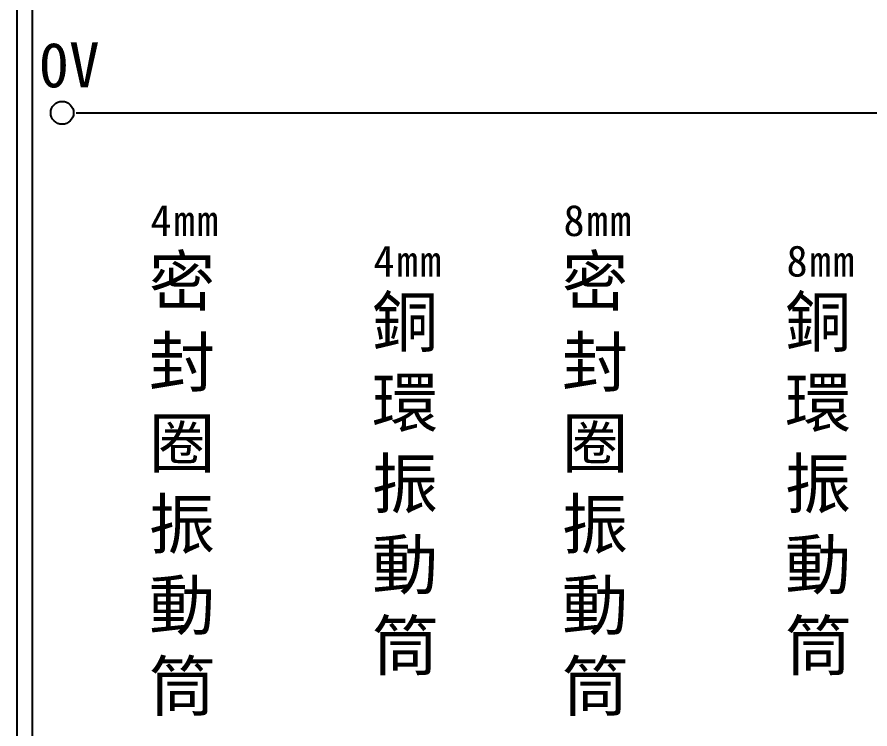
# Model space of a CAD drawing. Extents: x 889 to 1176, y 251 to 455.
# Drawn here: x 889.1 to 957.6, y 298.7 to 355.8 of the extents above; entities that cross this region are included whole.
import ezdxf

# ---------------------------------------------------------------- set-up
doc = ezdxf.new("R2010")
doc.units = 0
doc.layers.add('圖框層', color=7, linetype='CONTINUOUS')
doc.layers.add('標尺寸層', color=3, linetype='CONTINUOUS')
doc.styles.add('CNS', font='romanc.shx', dxfattribs={"bigfont": 'chineset.shx'})
doc.styles.add('STSL', font='kaiu.ttf')

msp = doc.modelspace()

# ---------------------------------------------------------------- linework, layer by layer
at = {"layer": '圖框層', "color": 7}
for p, q in [((889.071, 251.195), (889.071, 455.164)), ((890.321, 252.445), (890.321, 453.914))]:
    msp.add_line(p, q, dxfattribs=at)
at = {"layer": '標尺寸層', "color": 7}
msp.add_line((893.818, 348.153), (1171.69, 348.153), dxfattribs=at)
msp.add_circle((892.692, 348.153), 0.92, dxfattribs=at)

# ---------------------------------------------------------------- texts
at = {"layer": '圖框層', "color": 4, "style": 'STSL'}
msp.add_text('0V', height=3.6, dxfattribs=at).set_placement((890.802, 350.195))
at = {"layer": '標尺寸層', "color": 7, "char_height": 3.9, "width": 2.84806, "attachment_point": 5, "style": 'CNS'}
for s, insert in [('{\\fDFKai-SB|b0|i0|c136|p65;\\H0.64103x;\\T1.1;\\C0;4mm\\H1.56x;密封圈\\P振動筒}', (902.589, 320.261)), ('{\\fDFKai-SB|b0|i0|c136|p65;\\H0.64103x;\\T1.1;\\C0;8mm\\H1.56x;密封圈\\P振動筒}', (935.761, 320.261)), ('{\\fDFKai-SB|b0|i0|c136|p65;\\H0.64103x;\\T1.1;\\C0;4mm\\H1.56x;銅環\\P振動筒}', (920.502, 320.261)), ('{\\fDFKai-SB|b0|i0|c136|p65;\\H0.64103x;\\T1.1;\\C0;8mm\\H1.56x;銅環\\P振動筒}', (953.675, 320.261))]:
    msp.add_mtext(s, dxfattribs=dict(at, insert=insert))

doc.saveas('drawing.dxf')
